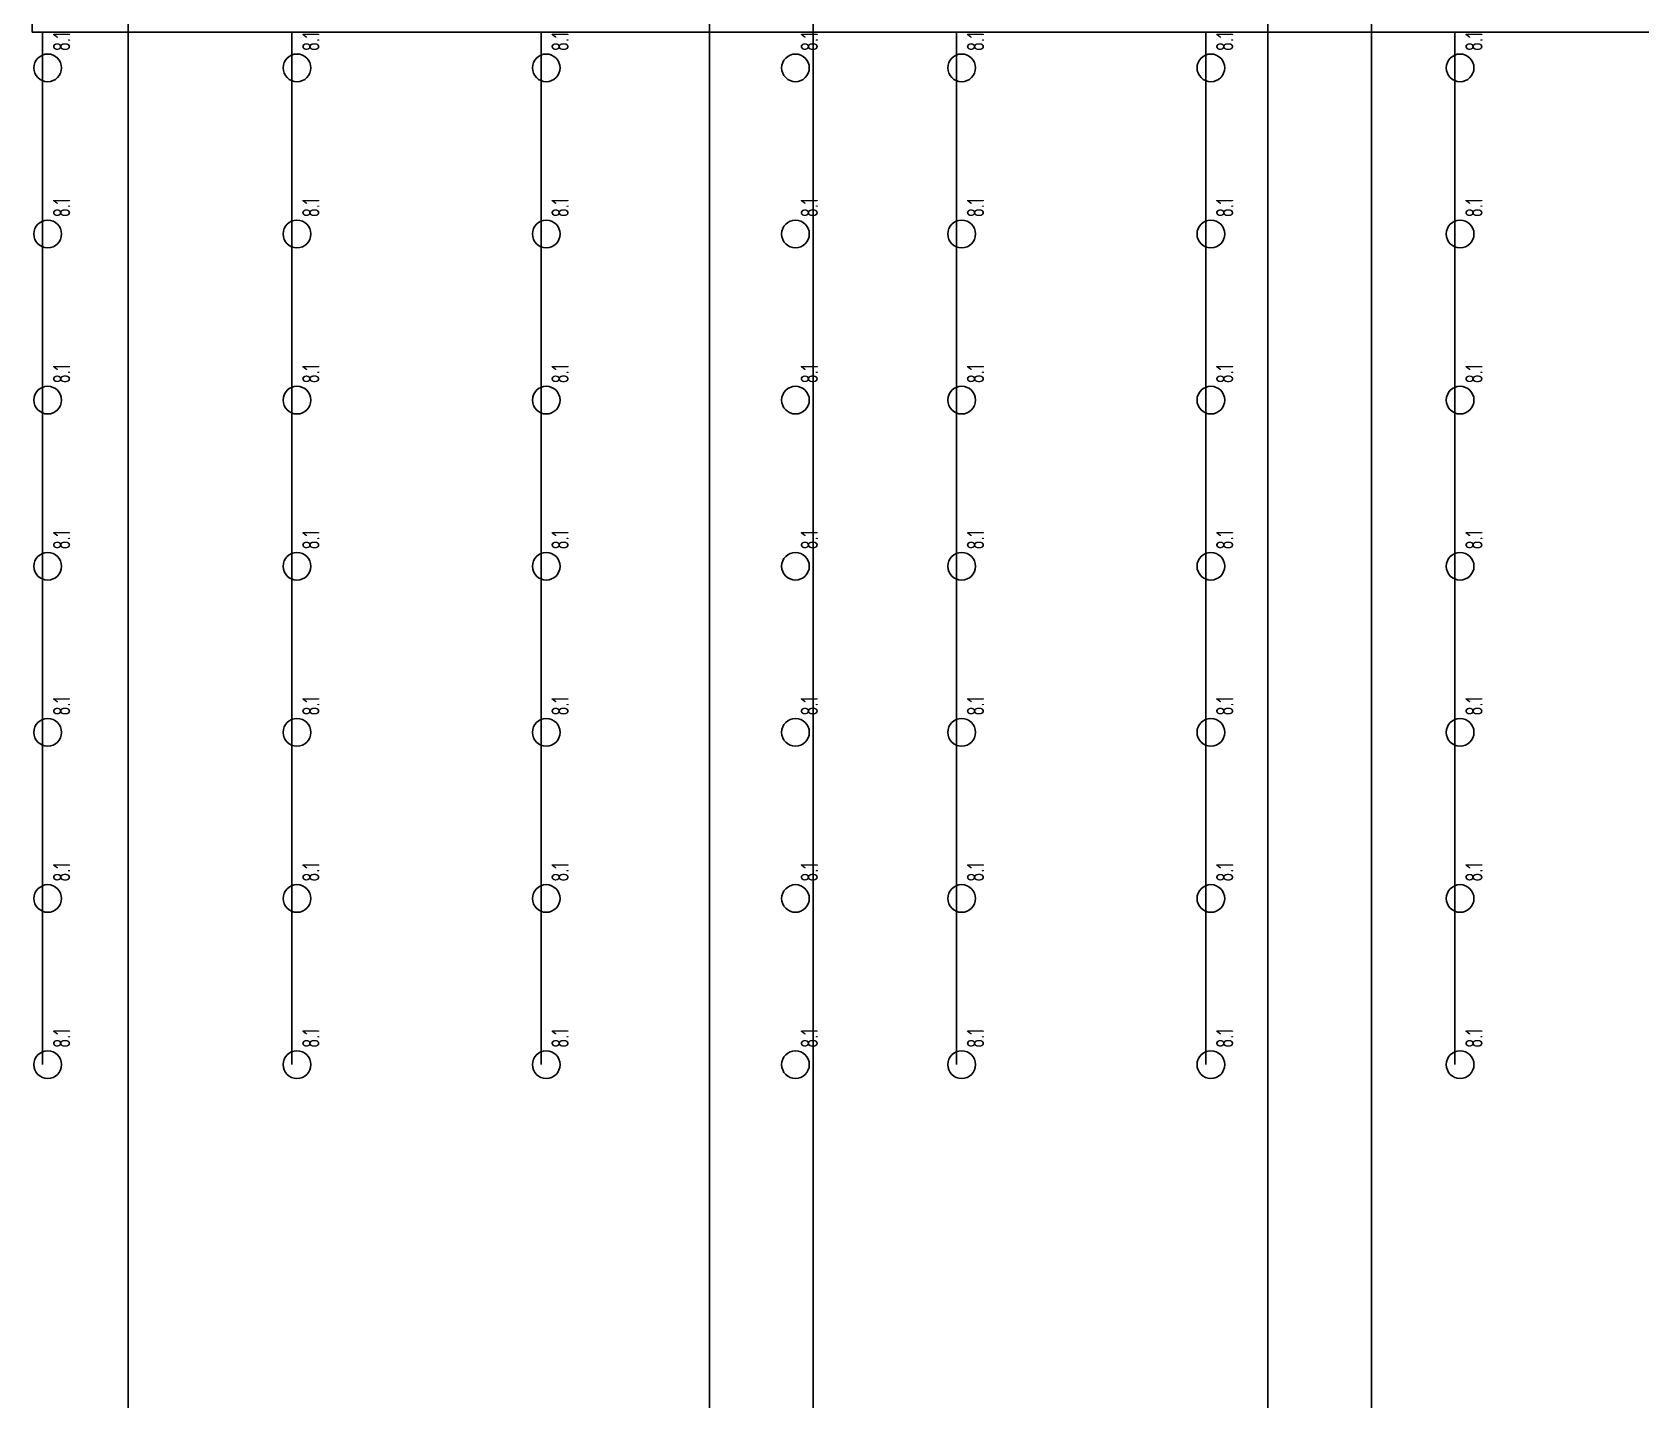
# Model space of a CAD drawing. Header units: millimetres. Extents: x -192235 to 515711, y 45168 to 947868.
# Drawn here: x 147775 to 171010, y 636057 to 655816 of the extents above; entities that cross this region are included whole.
import ezdxf
from ezdxf.enums import TextEntityAlignment as Align

# ---------------------------------------------------------------- set-up
doc = ezdxf.new("R2010")
doc.units = ezdxf.units.MM
doc.header["$LTSCALE"] = 1000
for name, color, linetype in [('F-SK-LINE3', 100, 'Continuous'), ('F-SK-LINE4', 140, 'Continuous'), ('X-F2-L30-FS-EQ$0$F-SK-DN-QR-T68-K8.1', 200, 'Continuous')]:
    doc.layers.add(name, color=color, linetype=linetype)
doc.styles.add('X-F2-L30-FS-EQ$0$aa-txt', font='isocp.shx', dxfattribs={"bigfont": 'chineset.shx'})

# ---------------------------------------------------------------- blocks, each defined once
blk = doc.blocks.new('X-F2-L30-FS-EQ$0$FS01-81')
blk.add_circle((0, 0), 1)
at = {"style": 'X-F2-L30-FS-EQ$0$aa-txt', "width": 0.8}
blk.add_text('8.1', height=1.25, dxfattribs=at).set_placement((1.2, -1), align=Align.MIDDLE_LEFT)
blk = doc.blocks.new('X-F2-L30-FS-EQ')
at = {"layer": 'X-F2-L30-FS-EQ$0$F-SK-DN-QR-T68-K8.1', "xscale": 200, "yscale": 200, "zscale": 200}
for p in [(177000, 42000), (179400, 42000), (181800, 42000), (184200, 42000), (186600, 42000), (189000, 42000), (191400, 42000), (177000, 38400), (179400, 38400), (181800, 38400), (184200, 38400), (186600, 38400), (189000, 38400), (191400, 38400), (177000, 34800), (179400, 34800), (181800, 34800), (184200, 34800), (186600, 34800), (189000, 34800), (191400, 34800), (177000, 31200), (179400, 31200), (181800, 31200), (184200, 31200), (186600, 31200), (189000, 31200), (191400, 31200), (177000, 28800), (179400, 28800), (181800, 28800), (184200, 28800), (186600, 28800), (189000, 28800), (191400, 28800), (177000, 25200), (179400, 25200), (181800, 25200), (184200, 25200), (186600, 25200), (189000, 25200), (191400, 25200), (177000, 21600), (179400, 21600), (181800, 21600), (184200, 21600), (186600, 21600), (189000, 21600), (191400, 21600)]:
    blk.add_blockref('X-F2-L30-FS-EQ$0$FS01-81', p, dxfattribs=at)
blk = doc.blocks.new('A$C5919aa75')
at = {"layer": 'F-SK-LINE3'}
for p, q in [((208000, -2925), (222916, -2925)), ((208000, -6525), (222916, -6525)), ((208000, -10125), (222916, -10125)), ((208000, -16125), (222916, -16125)), ((208000, -19725), (222916, -19725)), ((208000, -23325), (222916, -23325))]:
    blk.add_line(p, q, dxfattribs=at)
at = {"layer": 'F-SK-LINE4'}
blk.add_lwpolyline([(223084, -43032), (222916, -43032), (222916, -2775), (223084, -2775)], close=True, dxfattribs=at)
blk.add_blockref('X-F2-L30-FS-EQ', (31000, -45000))

msp = doc.modelspace()

# ---------------------------------------------------------------- linework, layer by layer
for p, q in [((149161, 488079.7429), (149161, 756939.10946)), ((157557, 488079.7429), (157557, 756939.10946)), ((159056.99984, 488079.7429), (159056.99984, 756939.10946)), ((165622.25266, 488079.7429), (165622.25266, 756939.10946)), ((167121.81123, 488079.7429), (167121.81123, 756939.10946))]:
    msp.add_line(p, q)

# ---------------------------------------------------------------- block references
at = {"rotation": 90}
msp.add_blockref('A$C5919aa75', (145000, 432900), dxfattribs=at)

doc.saveas('drawing.dxf')
